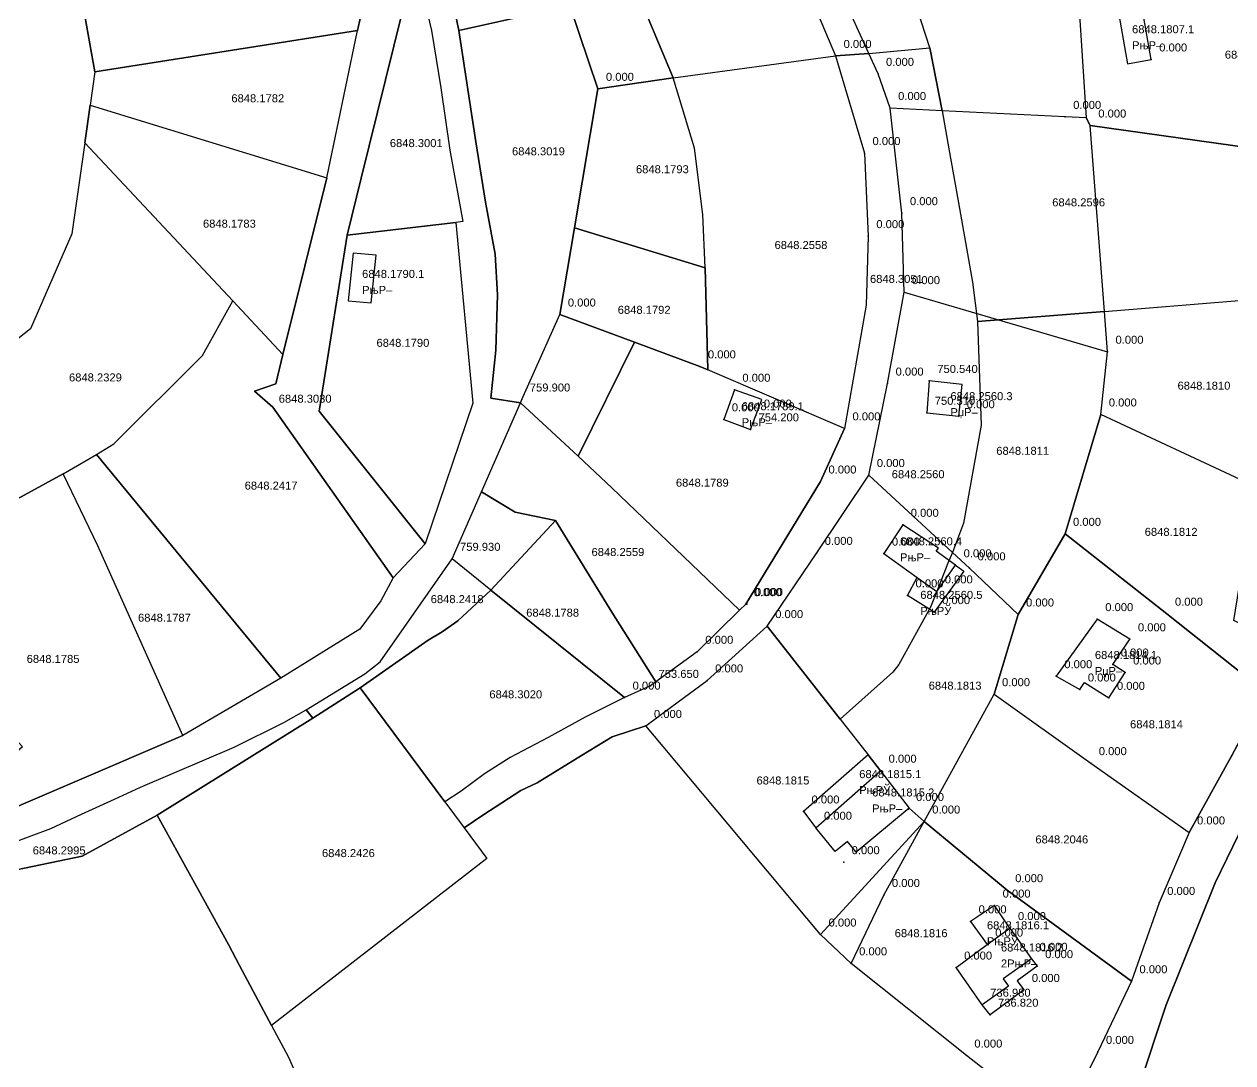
# Model space of a CAD drawing. Header units: metres. Extents: x 8504925 to 8509157, y 4588840 to 4591954.
# Drawn here: x 8505833.3 to 8505984.3, y 4590459.6 to 4590589.4 of the extents above; entities that cross this region are included whole.
import ezdxf

# ---------------------------------------------------------------- set-up
doc = ezdxf.new("R2010")
doc.units = ezdxf.units.M
for name, color, linetype in [('cad13', 30, 'Continuous'), ('cad140', 7, 'Continuous'), ('cad144', 7, 'Continuous'), ('cad146', 7, 'Continuous'), ('cad176', 7, 'Continuous'), ('cad22', 7, 'Continuous'), ('cad_cont_1', 30, 'Continuous'), ('cad_cont_2', 7, 'Continuous'), ('cad_cont_3', 7, 'Continuous'), ('points', 1, 'Continuous'), ('texts', 7, 'Continuous')]:
    doc.layers.add(name, color=color, linetype=linetype)
doc.styles.get("Standard").update_dxf_attribs({"font": 'arial.ttf'})

msp = doc.modelspace()

# ---------------------------------------------------------------- linework, layer by layer
at = {"layer": 'cad13'}
for points in [[(8505971.16, 4590584.46), (8505974.11, 4590584.99), (8505973.07, 4590590.89), (8505970.12, 4590590.36), (8505971.16, 4590584.46)], [(8505876.65, 4590554.58), (8505877.25, 4590560.55), (8505874.38, 4590560.8), (8505873.76, 4590554.81), (8505876.65, 4590554.58)], [(8505950.06, 4590540.4), (8505950.49, 4590544.35), (8505946.38, 4590544.81), (8505946.06, 4590540.83), (8505950.06, 4590540.4)], [(8505924.04, 4590538.76), (8505924.7, 4590540.48), (8505925.46, 4590542.48), (8505922.02, 4590543.71), (8505920.7, 4590540.01), (8505924.04, 4590538.76)], [(8505949.67, 4590521.77), (8505947.24, 4590523.52), (8505947.53, 4590523.93), (8505943.06, 4590526.83), (8505940.71, 4590523.23), (8505944.87, 4590520.25)], [(8505949.67, 4590521.77), (8505950.68, 4590521.03), (8505946.98, 4590515.92), (8505943.66, 4590518.01), (8505944.87, 4590520.25)], [(8505944.87, 4590520.25), (8505947.31, 4590518.51), (8505949.67, 4590521.77)], [(8505968.83, 4590505.2), (8505970.85, 4590508.37), (8505969.3, 4590509.37), (8505971.45, 4590512.52), (8505967.37, 4590515.04), (8505962.25, 4590507.91), (8505965.19, 4590506.25), (8505965.76, 4590507.14), (8505968.83, 4590505.2)], [(8505938.72, 4590498.1), (8505930.66, 4590491), (8505932.22, 4590488.97)], [(8505932.22, 4590488.97), (8505940.3, 4590496.1)], [(8505943.87, 4590491.43), (8505937.22, 4590485.93), (8505936.15, 4590487.26), (8505934.61, 4590485.98), (8505932.22, 4590488.97)], [(8505956.46, 4590476.43), (8505954.54, 4590479.24), (8505951.54, 4590477.27), (8505953.61, 4590474.36)], [(8505956.46, 4590476.43), (8505959.16, 4590472.59), (8505959.85, 4590471.67), (8505957.34, 4590469.83), (8505958.19, 4590468.69), (8505953.97, 4590465.6), (8505952.99, 4590466.85), (8505949.73, 4590471.49), (8505953.61, 4590474.36)], [(8505953.61, 4590474.36), (8505956.46, 4590476.43)]]:
    msp.add_lwpolyline(points, dxfattribs=at)
at = {"layer": 'cad140'}
msp.add_lwpolyline([(8505971.64, 4590469.78), (8505967.46, 4590460.95), (8505962.73, 4590451.47)], dxfattribs=at)
at = {"layer": 'cad144'}
for points in [[(8505925.27, 4590607.79), (8505928.96, 4590598.97), (8505934.67, 4590585.43)], [(8505887.6, 4590588.61), (8505884.73, 4590602.48)], [(8505938.816, 4590585.753), (8505931.83, 4590601.13)], [(8505904.97, 4590581.32), (8505901.44, 4590591.68), (8505887.6, 4590588.61)], [(8505965.08, 4590591.87), (8505965.97, 4590577.7)], [(8505939.97, 4590583.19), (8505938.816, 4590585.753)], [(8505914.39, 4590582.68), (8505934.67, 4590585.43)], [(8505934.67, 4590585.43), (8505938.28, 4590573.29), (8505938.76, 4590562.91), (8505938.48, 4590554.3), (8505935.78, 4590538.88)], [(8505904.97, 4590581.32), (8505914.39, 4590582.68)], [(8505941.48, 4590578.92), (8505939.97, 4590583.19)], [(8505904.97, 4590581.32), (8505902.037, 4590563.932)], [(8505947.988, 4590578.584), (8505941.48, 4590578.92)], [(8505943.22, 4590555.91), (8505942.96, 4590565.78), (8505941.48, 4590578.92)], [(8505965.97, 4590577.7), (8505963.36, 4590577.81), (8505947.988, 4590578.584)], [(8505965.97, 4590577.7), (8505966.5, 4590576.73)], [(8505968.259, 4590553.5), (8505966.5, 4590576.73)], [(8505986.68, 4590573.9), (8505966.5, 4590576.73)], [(8505902.037, 4590563.932), (8505900.21, 4590553.11)], [(8505938.82, 4590533.05), (8505941.17, 4590544.48), (8505943.22, 4590555.91)], [(8505943.22, 4590555.91), (8505968.65, 4590548.46)], [(8505895.29, 4590542.08), (8505895.46, 4590542.49), (8505900.21, 4590553.11)], [(8505909.549, 4590549.653), (8505900.21, 4590553.11)], [(8505968.65, 4590548.46), (8505968.259, 4590553.5)], [(8505918.709, 4590546.201), (8505917.71, 4590546.63), (8505909.549, 4590549.653)], [(8505967.81, 4590540.62), (8505968.65, 4590548.46)], [(8505935.78, 4590538.88), (8505918.709, 4590546.201)], [(8505890.405, 4590530.951), (8505895.29, 4590542.08)], [(8505967.81, 4590540.62), (8505963.34, 4590525.7)], [(8505935.78, 4590538.88), (8505932.78, 4590532.24), (8505923.44, 4590516.91)], [(8505926.12, 4590514.17), (8505932.31, 4590523.32), (8505938.82, 4590533.05)], [(8505938.82, 4590533.05), (8505949.26, 4590523.382)], [(8505886.74, 4590522.58), (8505890.405, 4590530.951)], [(8505957.47, 4590515.62), (8505963.34, 4590525.7)], [(8505963.34, 4590525.7), (8505976.08, 4590515.72), (8505988.4, 4590505.9)], [(8505891.6, 4590518.67), (8505886.74, 4590522.58)], [(8505949.26, 4590523.382), (8505951.42, 4590521.39)], [(8505957.47, 4590515.62), (8505951.42, 4590521.39)], [(8505908.3, 4590505.23), (8505891.6, 4590518.67)], [(8505922.661, 4590516.153), (8505917.39, 4590510.96), (8505912.197, 4590507.185)], [(8505923.44, 4590516.91), (8505922.661, 4590516.153)], [(8505954.47, 4590505.66), (8505957.47, 4590515.62)], [(8505918.62, 4590507.38), (8505926.12, 4590514.17)], [(8505926.12, 4590514.17), (8505935.241, 4590502.532)], [(8505910.97, 4590501.69), (8505914.217, 4590504.106), (8505918.62, 4590507.38)], [(8505912.197, 4590507.185), (8505911.54, 4590506.7)], [(8505911.54, 4590506.7), (8505908.3, 4590505.23)], [(8505945.75, 4590489.74), (8505954.47, 4590505.66)], [(8505954.47, 4590505.66), (8505966.56, 4590497.04), (8505978.84, 4590488.38)], [(8505988.4, 4590505.9), (8505984.18, 4590498.01), (8505978.84, 4590488.38)], [(8505935.241, 4590502.532), (8505938.72, 4590498.1)], [(8505932.79, 4590475.62), (8505913.113, 4590499.13), (8505910.97, 4590501.69)], [(8505945.75, 4590489.74), (8505943.87, 4590491.43)], [(8505936.61, 4590472.02), (8505940.71, 4590480.56), (8505945.75, 4590489.74)], [(8505945.75, 4590489.74), (8505956.11, 4590481.16), (8505971.64, 4590469.78)], [(8505978.84, 4590488.38), (8505975.11, 4590479.57), (8505971.64, 4590469.78)], [(8505936.61, 4590472.02), (8505932.79, 4590475.62)], [(8505953.341, 4590458.681), (8505951.01, 4590460.49), (8505936.61, 4590472.02)]]:
    msp.add_lwpolyline(points, dxfattribs=at)
at = {"layer": 'cad146'}
for points in [[(8505914.39, 4590582.68), (8505909.41, 4590594.55), (8505905.189, 4590605.285)], [(8505873.63, 4590563.05), (8505875.37, 4590570.16), (8505880.46, 4590590.71), (8505882.3, 4590596.44)], [(8505882.3, 4590596.44), (8505884.15, 4590588.61), (8505885.34, 4590581.43), (8505886.46, 4590573.67), (8505888.08, 4590564.73), (8505887.2, 4590564.63)], [(8505874.91, 4590588.63), (8505876.06, 4590593.66)], [(8505946.43, 4590586.46), (8505944.87, 4590591.3)], [(8505842.104, 4590583.432), (8505874.91, 4590588.63)], [(8505871.1, 4590570.2), (8505874.91, 4590588.63)], [(8505895.29, 4590542.08), (8505891.6, 4590542.65), (8505892.19, 4590548.66), (8505892.4, 4590555.56), (8505892.11, 4590560.66), (8505890.92, 4590567.16), (8505889.72, 4590574.69), (8505887.6, 4590588.61)], [(8505938.816, 4590585.753), (8505934.67, 4590585.43)], [(8505938.816, 4590585.753), (8505946.43, 4590586.46)], [(8505946.43, 4590586.46), (8505947.988, 4590578.584)], [(8505918.37, 4590558.96), (8505918.08, 4590565.63), (8505917.05, 4590573.91), (8505914.39, 4590582.68)], [(8505841.519, 4590579.291), (8505871.1, 4590570.2)], [(8505947.988, 4590578.584), (8505948.84, 4590573.81), (8505949.9, 4590567.79), (8505951.78, 4590557.14), (8505952.41, 4590552.26)], [(8505859.35, 4590554.81), (8505840.851, 4590574.569)], [(8505871.1, 4590570.2), (8505865.61, 4590548.12)], [(8505887.2, 4590564.63), (8505873.63, 4590563.05)], [(8505887.2, 4590564.63), (8505889.35, 4590542.04), (8505883.36, 4590524.47)], [(8505883.36, 4590524.47), (8505870.14, 4590541.03), (8505873.63, 4590563.05)], [(8505902.037, 4590563.932), (8505918.37, 4590558.96)], [(8505918.37, 4590558.96), (8505918.709, 4590546.201)], [(8505842.29, 4590535.63), (8505844.48, 4590536.97), (8505855.57, 4590548.01), (8505859.35, 4590554.81)], [(8505865.61, 4590548.12), (8505859.35, 4590554.81)], [(8505968.259, 4590553.5), (8505987.661, 4590555.054)], [(8505952.41, 4590552.26), (8505952.86, 4590539.3), (8505950.65, 4590527.03), (8505949.26, 4590523.382)], [(8505952.41, 4590552.26), (8505968.259, 4590553.5)], [(8505902.49, 4590535.39), (8505909.549, 4590549.653)], [(8505879.39, 4590520.22), (8505864.33, 4590541.54), (8505862.03, 4590543.54), (8505864.7, 4590544.45), (8505865.61, 4590548.12)], [(8505895.29, 4590542.08), (8505902.49, 4590535.39)], [(8505985.85, 4590532.21), (8505967.81, 4590540.62)], [(8505838.14, 4590533.21), (8505842.29, 4590535.63)], [(8505865.34, 4590507.67), (8505842.29, 4590535.63)], [(8505902.49, 4590535.39), (8505906.71, 4590531.46), (8505922.661, 4590516.153)], [(8505814.04, 4590521.72), (8505817.4, 4590522.76), (8505828.37, 4590527.88), (8505838.14, 4590533.21)], [(8505853.1, 4590500.48), (8505842.46, 4590524.22), (8505838.14, 4590533.21)], [(8505899.65, 4590527.36), (8505894.61, 4590528.39), (8505890.405, 4590530.951)], [(8505891.6, 4590518.67), (8505899.65, 4590527.36)], [(8505912.197, 4590507.185), (8505906.71, 4590515.9), (8505899.65, 4590527.36)], [(8505883.36, 4590524.47), (8505879.39, 4590520.22)], [(8505868.5, 4590503.7), (8505875.85, 4590508.21), (8505877.77, 4590509.69), (8505886.74, 4590522.58)], [(8505949.26, 4590523.382), (8505948.69, 4590522.02), (8505947.31, 4590518.51), (8505946.76, 4590517.17), (8505946.52, 4590516.55), (8505942.58, 4590509.38), (8505941.82, 4590508.4), (8505935.241, 4590502.532)], [(8505879.39, 4590520.22), (8505877.82, 4590517.31), (8505875.21, 4590513.8), (8505865.34, 4590507.67)], [(8505875.25, 4590506.44), (8505883.77, 4590512.43), (8505885.52, 4590513.46), (8505887.48, 4590514.84), (8505891.6, 4590518.67)], [(8505865.34, 4590507.67), (8505853.1, 4590500.48)], [(8505869.34, 4590502.67), (8505875.25, 4590506.44)], [(8505875.25, 4590506.44), (8505885.84, 4590492.19)], [(8505908.3, 4590505.23), (8505906.36, 4590504.29), (8505903.37, 4590502.8), (8505898.75, 4590500.24), (8505894, 4590497.74), (8505890.78, 4590495.72), (8505887.88, 4590493.54), (8505885.84, 4590492.19)], [(8505964.288, 4590449.549), (8505972.52, 4590456.43), (8505975.96, 4590466.84), (8505982.12, 4590482.09), (8505987.95, 4590494.06), (8505991.63, 4590499.88), (8505993.63, 4590504.43)], [(8505799.82, 4590478.77), (8505801.84, 4590479.19), (8505806.88, 4590480.22), (8505813.22, 4590481.68), (8505818.42, 4590482.96), (8505823.56, 4590484.43), (8505826.72, 4590485.41), (8505831.67, 4590487.02), (8505836.59, 4590488.87), (8505840.42, 4590490.67), (8505844.57, 4590492.53), (8505847.81, 4590494.02), (8505859.51, 4590499.02), (8505865.7, 4590502.14), (8505868.5, 4590503.7)], [(8505849.885, 4590490.541), (8505869.34, 4590502.67)], [(8505869.34, 4590502.67), (8505868.5, 4590503.7)], [(8505888.26, 4590488.94), (8505890.58, 4590490.55), (8505895.32, 4590493.64), (8505897.37, 4590494.59), (8505902.93, 4590497.98), (8505906.74, 4590500.35), (8505910.97, 4590501.69)], [(8505853.1, 4590500.48), (8505826.08, 4590488.93), (8505815.72, 4590485.84)], [(8505938.72, 4590498.1), (8505940.3, 4590496.1)], [(8505940.3, 4590496.1), (8505943.87, 4590491.43)], [(8505885.84, 4590492.19), (8505888.26, 4590488.94)], [(8505888.26, 4590488.94), (8505891.09, 4590485.13), (8505864.194, 4590464.244)], [(8505945.75, 4590489.74), (8505932.79, 4590475.62)]]:
    msp.add_lwpolyline(points, dxfattribs=at)
at = {"layer": 'cad176'}
for points in [[(8505840.025, 4590595.135), (8505842.104, 4590583.432)], [(8505842.104, 4590583.432), (8505841.519, 4590579.291)], [(8505841.519, 4590579.291), (8505840.851, 4590574.569)], [(8505840.851, 4590574.569), (8505839.244, 4590563.197), (8505834.064, 4590551.338), (8505819.572, 4590539.9), (8505801.252, 4590532.354), (8505797.502, 4590531.736), (8505764.119, 4590524.604)], [(8505800.135, 4590477.025), (8505803.65, 4590477.736), (8505840.502, 4590485.4), (8505849.885, 4590490.541)], [(8505849.885, 4590490.541), (8505858.799, 4590474.377), (8505860.194, 4590471.756), (8505864.194, 4590464.244)], [(8505864.194, 4590464.244), (8505866.291, 4590460.307), (8505867.205, 4590458.197), (8505873.361, 4590441.666), (8505874.33, 4590438.838), (8505879.479, 4590426.377), (8505880.143, 4590424.307), (8505880.682, 4590422.502), (8505882.982, 4590417.074)]]:
    msp.add_lwpolyline(points, dxfattribs=at)
at = {"layer": 'cad22'}
msp.add_lwpolyline([(8505959.16, 4590472.59), (8505955.6, 4590470.08), (8505956.26, 4590469.15), (8505952.99, 4590466.85)], dxfattribs=at)
at = {"layer": 'cad_cont_1'}
for points in [[(8505971.16, 4590584.46), (8505974.11, 4590584.99), (8505973.07, 4590590.89), (8505970.12, 4590590.36), (8505971.16, 4590584.46)], [(8505876.65, 4590554.58), (8505877.25, 4590560.55), (8505874.38, 4590560.8), (8505873.76, 4590554.81), (8505876.65, 4590554.58)], [(8505950.06, 4590540.4), (8505950.49, 4590544.35), (8505946.38, 4590544.81), (8505946.06, 4590540.83), (8505950.06, 4590540.4)], [(8505924.04, 4590538.76), (8505924.7, 4590540.48), (8505925.46, 4590542.48), (8505922.02, 4590543.71), (8505920.7, 4590540.01), (8505924.04, 4590538.76)], [(8505944.87, 4590520.25), (8505947.31, 4590518.51), (8505949.67, 4590521.77), (8505949.67, 4590521.77), (8505947.24, 4590523.52), (8505947.53, 4590523.93), (8505943.06, 4590526.83), (8505940.71, 4590523.23), (8505944.87, 4590520.25)], [(8505944.87, 4590520.25), (8505947.31, 4590518.51), (8505949.67, 4590521.77), (8505949.67, 4590521.77), (8505950.68, 4590521.03), (8505946.98, 4590515.92), (8505943.66, 4590518.01), (8505944.87, 4590520.25)], [(8505968.83, 4590505.2), (8505970.85, 4590508.37), (8505969.3, 4590509.37), (8505971.45, 4590512.52), (8505967.37, 4590515.04), (8505962.25, 4590507.91), (8505965.19, 4590506.25), (8505965.76, 4590507.14), (8505968.83, 4590505.2)], [(8505932.22, 4590488.97), (8505940.3, 4590496.1), (8505940.3, 4590496.1), (8505938.72, 4590498.1), (8505938.72, 4590498.1), (8505930.66, 4590491), (8505932.22, 4590488.97)], [(8505932.22, 4590488.97), (8505940.3, 4590496.1), (8505940.3, 4590496.1), (8505943.87, 4590491.43), (8505943.87, 4590491.43), (8505937.22, 4590485.93), (8505936.15, 4590487.26), (8505934.61, 4590485.98), (8505932.22, 4590488.97)], [(8505953.61, 4590474.36), (8505956.46, 4590476.43), (8505956.46, 4590476.43), (8505954.54, 4590479.24), (8505951.54, 4590477.27), (8505953.61, 4590474.36)], [(8505953.61, 4590474.36), (8505956.46, 4590476.43), (8505956.46, 4590476.43), (8505959.16, 4590472.59), (8505959.85, 4590471.67), (8505957.34, 4590469.83), (8505958.19, 4590468.69), (8505953.97, 4590465.6), (8505952.99, 4590466.85), (8505949.73, 4590471.49), (8505953.61, 4590474.36)]]:
    msp.add_lwpolyline(points, dxfattribs=at)
at = {"layer": 'cad_cont_2'}
for points in [[(8505840.025, 4590595.135), (8505846.97, 4590595.26), (8505846.54, 4590597.48), (8505846.54, 4590597.48), (8505844.54, 4590612.38), (8505856.22, 4590614.61), (8505856.22, 4590614.61), (8505877.28, 4590615.8), (8505877.28, 4590615.8), (8505877.91, 4590603.5), (8505876.83, 4590597.74), (8505876.83, 4590597.74), (8505876.06, 4590593.66), (8505876.06, 4590593.66), (8505874.91, 4590588.63), (8505874.91, 4590588.63), (8505842.104, 4590583.432), (8505842.104, 4590583.432), (8505840.025, 4590595.135)], [(8505942.19, 4590600.28), (8505941.217, 4590603.175), (8505941.217, 4590603.175), (8505957.22, 4590606.66), (8505957.22, 4590606.66), (8505958.31, 4590604.7), (8505958.31, 4590604.7), (8505965.08, 4590591.87), (8505965.08, 4590591.87), (8505965.97, 4590577.7), (8505965.97, 4590577.7), (8505963.36, 4590577.81), (8505947.988, 4590578.584), (8505947.988, 4590578.584), (8505946.43, 4590586.46), (8505946.43, 4590586.46), (8505944.87, 4590591.3), (8505944.87, 4590591.3), (8505942.93, 4590597.84), (8505942.19, 4590600.28)], [(8505905.189, 4590605.285), (8505901.62, 4590604.84), (8505884.73, 4590602.48), (8505884.73, 4590602.48), (8505887.6, 4590588.61), (8505887.6, 4590588.61), (8505901.44, 4590591.68), (8505904.97, 4590581.32), (8505904.97, 4590581.32), (8505914.39, 4590582.68), (8505914.39, 4590582.68), (8505909.41, 4590594.55), (8505905.189, 4590605.285)], [(8505831.67, 4590487.02), (8505836.59, 4590488.87), (8505840.42, 4590490.67), (8505844.57, 4590492.53), (8505847.81, 4590494.02), (8505859.51, 4590499.02), (8505865.7, 4590502.14), (8505868.5, 4590503.7), (8505868.5, 4590503.7), (8505875.85, 4590508.21), (8505877.77, 4590509.69), (8505886.74, 4590522.58), (8505886.74, 4590522.58), (8505890.405, 4590530.951), (8505890.405, 4590530.951), (8505895.29, 4590542.08), (8505895.29, 4590542.08), (8505891.6, 4590542.65), (8505892.19, 4590548.66), (8505892.4, 4590555.56), (8505892.11, 4590560.66), (8505890.92, 4590567.16), (8505889.72, 4590574.69), (8505887.6, 4590588.61), (8505887.6, 4590588.61), (8505884.73, 4590602.48)], [(8505879.39, 4590520.22), (8505864.33, 4590541.54), (8505862.03, 4590543.54), (8505864.7, 4590544.45), (8505865.61, 4590548.12), (8505865.61, 4590548.12), (8505871.1, 4590570.2), (8505871.1, 4590570.2), (8505874.91, 4590588.63), (8505874.91, 4590588.63), (8505876.06, 4590593.66), (8505876.06, 4590593.66), (8505876.83, 4590597.74), (8505876.83, 4590597.74), (8505882.3, 4590596.44), (8505882.3, 4590596.44), (8505880.46, 4590590.71), (8505875.37, 4590570.16), (8505873.63, 4590563.05), (8505873.63, 4590563.05), (8505870.14, 4590541.03), (8505883.36, 4590524.47), (8505883.36, 4590524.47), (8505879.39, 4590520.22)], [(8505882.3, 4590596.44), (8505884.15, 4590588.61), (8505885.34, 4590581.43), (8505886.46, 4590573.67), (8505888.08, 4590564.73), (8505887.2, 4590564.63), (8505887.2, 4590564.63), (8505889.35, 4590542.04), (8505883.36, 4590524.47), (8505883.36, 4590524.47), (8505879.39, 4590520.22), (8505879.39, 4590520.22), (8505877.82, 4590517.31), (8505875.21, 4590513.8), (8505865.34, 4590507.67), (8505865.34, 4590507.67), (8505853.1, 4590500.48), (8505853.1, 4590500.48), (8505826.08, 4590488.93)], [(8505887.2, 4590564.63), (8505873.63, 4590563.05), (8505873.63, 4590563.05), (8505875.37, 4590570.16), (8505880.46, 4590590.71), (8505882.3, 4590596.44), (8505882.3, 4590596.44), (8505884.15, 4590588.61), (8505885.34, 4590581.43), (8505886.46, 4590573.67), (8505888.08, 4590564.73), (8505887.2, 4590564.63)], [(8505996.62, 4590597.17), (8505981.53, 4590595.1), (8505965.08, 4590591.87), (8505965.08, 4590591.87), (8505965.97, 4590577.7), (8505965.97, 4590577.7), (8505966.5, 4590576.73), (8505966.5, 4590576.73), (8505986.68, 4590573.9), (8505986.68, 4590573.9), (8506001.29, 4590575.09), (8506001.29, 4590575.09), (8506000.1, 4590584.46), (8505996.62, 4590597.17)], [(8505909.41, 4590594.55), (8505914.39, 4590582.68), (8505914.39, 4590582.68), (8505934.67, 4590585.43), (8505934.67, 4590585.43), (8505938.816, 4590585.753), (8505938.816, 4590585.753), (8505946.43, 4590586.46), (8505946.43, 4590586.46), (8505944.87, 4590591.3)], [(8505904.97, 4590581.32), (8505901.44, 4590591.68), (8505887.6, 4590588.61), (8505887.6, 4590588.61), (8505889.72, 4590574.69), (8505890.92, 4590567.16), (8505892.11, 4590560.66), (8505892.4, 4590555.56), (8505892.19, 4590548.66), (8505891.6, 4590542.65), (8505895.29, 4590542.08), (8505895.29, 4590542.08), (8505902.49, 4590535.39), (8505902.49, 4590535.39), (8505909.549, 4590549.653), (8505909.549, 4590549.653), (8505900.21, 4590553.11), (8505900.21, 4590553.11), (8505902.037, 4590563.932), (8505902.037, 4590563.932), (8505904.97, 4590581.32)], [(8505841.519, 4590579.291), (8505871.1, 4590570.2), (8505871.1, 4590570.2), (8505874.91, 4590588.63), (8505874.91, 4590588.63), (8505842.104, 4590583.432), (8505842.104, 4590583.432), (8505841.519, 4590579.291)], [(8505908.3, 4590505.23), (8505906.36, 4590504.29), (8505903.37, 4590502.8), (8505898.75, 4590500.24), (8505894, 4590497.74), (8505890.78, 4590495.72), (8505887.88, 4590493.54), (8505885.84, 4590492.19), (8505885.84, 4590492.19), (8505888.26, 4590488.94), (8505888.26, 4590488.94), (8505890.58, 4590490.55), (8505895.32, 4590493.64), (8505897.37, 4590494.59), (8505902.93, 4590497.98), (8505906.74, 4590500.35), (8505910.97, 4590501.69), (8505910.97, 4590501.69), (8505914.217, 4590504.106), (8505918.62, 4590507.38), (8505918.62, 4590507.38), (8505926.12, 4590514.17), (8505926.12, 4590514.17), (8505932.31, 4590523.32), (8505938.82, 4590533.05), (8505938.82, 4590533.05), (8505941.17, 4590544.48), (8505943.22, 4590555.91), (8505943.22, 4590555.91), (8505942.96, 4590565.78), (8505941.48, 4590578.92), (8505941.48, 4590578.92), (8505939.97, 4590583.19), (8505939.97, 4590583.19), (8505938.816, 4590585.753), (8505938.816, 4590585.753), (8505934.67, 4590585.43), (8505934.67, 4590585.43), (8505938.28, 4590573.29), (8505938.76, 4590562.91), (8505938.48, 4590554.3), (8505935.78, 4590538.88), (8505935.78, 4590538.88), (8505932.78, 4590532.24), (8505923.44, 4590516.91), (8505923.44, 4590516.91), (8505922.661, 4590516.153), (8505922.661, 4590516.153), (8505917.39, 4590510.96), (8505912.197, 4590507.185), (8505912.197, 4590507.185), (8505911.54, 4590506.7), (8505911.54, 4590506.7), (8505908.3, 4590505.23)], [(8505926.12, 4590514.17), (8505932.31, 4590523.32), (8505938.82, 4590533.05), (8505938.82, 4590533.05), (8505941.17, 4590544.48), (8505943.22, 4590555.91), (8505943.22, 4590555.91), (8505942.96, 4590565.78), (8505941.48, 4590578.92), (8505941.48, 4590578.92), (8505939.97, 4590583.19), (8505939.97, 4590583.19), (8505938.816, 4590585.753), (8505938.816, 4590585.753), (8505946.43, 4590586.46), (8505946.43, 4590586.46), (8505947.988, 4590578.584), (8505947.988, 4590578.584), (8505948.84, 4590573.81), (8505949.9, 4590567.79), (8505951.78, 4590557.14), (8505952.41, 4590552.26), (8505952.41, 4590552.26), (8505952.86, 4590539.3), (8505950.65, 4590527.03), (8505949.26, 4590523.382), (8505949.26, 4590523.382), (8505948.69, 4590522.02), (8505947.31, 4590518.51), (8505946.76, 4590517.17), (8505946.52, 4590516.55), (8505942.58, 4590509.38), (8505941.82, 4590508.4), (8505935.241, 4590502.532), (8505935.241, 4590502.532), (8505926.12, 4590514.17)], [(8505918.37, 4590558.96), (8505918.08, 4590565.63), (8505917.05, 4590573.91), (8505914.39, 4590582.68), (8505914.39, 4590582.68), (8505934.67, 4590585.43), (8505934.67, 4590585.43), (8505938.28, 4590573.29), (8505938.76, 4590562.91), (8505938.48, 4590554.3), (8505935.78, 4590538.88), (8505935.78, 4590538.88), (8505918.709, 4590546.201), (8505918.709, 4590546.201), (8505918.37, 4590558.96)], [(8505902.037, 4590563.932), (8505918.37, 4590558.96), (8505918.37, 4590558.96), (8505918.08, 4590565.63), (8505917.05, 4590573.91), (8505914.39, 4590582.68), (8505914.39, 4590582.68), (8505904.97, 4590581.32), (8505904.97, 4590581.32), (8505902.037, 4590563.932)], [(8505859.35, 4590554.81), (8505840.851, 4590574.569), (8505840.851, 4590574.569), (8505841.519, 4590579.291), (8505841.519, 4590579.291), (8505871.1, 4590570.2), (8505871.1, 4590570.2), (8505865.61, 4590548.12), (8505865.61, 4590548.12), (8505859.35, 4590554.81)], [(8505965.97, 4590577.7), (8505963.36, 4590577.81), (8505947.988, 4590578.584), (8505947.988, 4590578.584), (8505948.84, 4590573.81), (8505949.9, 4590567.79), (8505951.78, 4590557.14), (8505952.41, 4590552.26), (8505952.41, 4590552.26), (8505968.259, 4590553.5), (8505968.259, 4590553.5), (8505987.661, 4590555.054), (8505987.661, 4590555.054), (8505987.4, 4590565.87), (8505987.4, 4590565.87), (8505986.68, 4590573.9), (8505986.68, 4590573.9), (8505966.5, 4590576.73), (8505966.5, 4590576.73), (8505965.97, 4590577.7)], [(8505840.851, 4590574.569), (8505839.244, 4590563.197), (8505834.064, 4590551.338), (8505819.572, 4590539.9)], [(8505828.37, 4590527.88), (8505838.14, 4590533.21), (8505838.14, 4590533.21), (8505842.29, 4590535.63), (8505842.29, 4590535.63), (8505844.48, 4590536.97), (8505855.57, 4590548.01), (8505859.35, 4590554.81), (8505859.35, 4590554.81), (8505840.851, 4590574.569)], [(8505883.36, 4590524.47), (8505870.14, 4590541.03), (8505873.63, 4590563.05), (8505873.63, 4590563.05), (8505887.2, 4590564.63), (8505887.2, 4590564.63), (8505889.35, 4590542.04), (8505883.36, 4590524.47)], [(8505902.037, 4590563.932), (8505900.21, 4590553.11), (8505900.21, 4590553.11), (8505909.549, 4590549.653), (8505909.549, 4590549.653), (8505917.71, 4590546.63), (8505918.709, 4590546.201), (8505918.709, 4590546.201), (8505918.37, 4590558.96), (8505918.37, 4590558.96), (8505902.037, 4590563.932)], [(8505865.34, 4590507.67), (8505842.29, 4590535.63), (8505842.29, 4590535.63), (8505844.48, 4590536.97), (8505855.57, 4590548.01), (8505859.35, 4590554.81), (8505859.35, 4590554.81), (8505865.61, 4590548.12), (8505865.61, 4590548.12), (8505864.7, 4590544.45), (8505862.03, 4590543.54), (8505864.33, 4590541.54), (8505879.39, 4590520.22), (8505879.39, 4590520.22), (8505877.82, 4590517.31), (8505875.21, 4590513.8), (8505865.34, 4590507.67)], [(8505967.81, 4590540.62), (8505968.65, 4590548.46), (8505968.65, 4590548.46), (8505968.259, 4590553.5), (8505968.259, 4590553.5), (8505987.661, 4590555.054), (8505987.661, 4590555.054), (8505988.04, 4590539.37), (8505988.04, 4590539.37), (8505985.85, 4590532.21), (8505985.85, 4590532.21), (8505967.81, 4590540.62)], [(8505949.26, 4590523.382), (8505951.42, 4590521.39), (8505951.42, 4590521.39), (8505957.47, 4590515.62), (8505957.47, 4590515.62), (8505963.34, 4590525.7), (8505963.34, 4590525.7), (8505967.81, 4590540.62), (8505967.81, 4590540.62), (8505968.65, 4590548.46), (8505968.65, 4590548.46), (8505968.259, 4590553.5), (8505968.259, 4590553.5), (8505952.41, 4590552.26), (8505952.41, 4590552.26), (8505952.86, 4590539.3), (8505950.65, 4590527.03), (8505949.26, 4590523.382)], [(8505902.49, 4590535.39), (8505906.71, 4590531.46), (8505922.661, 4590516.153), (8505922.661, 4590516.153), (8505923.44, 4590516.91), (8505923.44, 4590516.91), (8505932.78, 4590532.24), (8505935.78, 4590538.88), (8505935.78, 4590538.88), (8505918.709, 4590546.201), (8505918.709, 4590546.201), (8505917.71, 4590546.63), (8505909.549, 4590549.653), (8505909.549, 4590549.653), (8505902.49, 4590535.39)], [(8505899.65, 4590527.36), (8505894.61, 4590528.39), (8505890.405, 4590530.951), (8505890.405, 4590530.951), (8505895.29, 4590542.08), (8505895.29, 4590542.08), (8505902.49, 4590535.39), (8505902.49, 4590535.39), (8505906.71, 4590531.46), (8505922.661, 4590516.153), (8505922.661, 4590516.153), (8505917.39, 4590510.96), (8505912.197, 4590507.185), (8505912.197, 4590507.185), (8505906.71, 4590515.9), (8505899.65, 4590527.36)], [(8505963.34, 4590525.7), (8505976.08, 4590515.72), (8505988.4, 4590505.9), (8505988.4, 4590505.9), (8505990.18, 4590511.9), (8505990.18, 4590511.9), (8505984.44, 4590514.89), (8505987.15, 4590531.63), (8505985.85, 4590532.21), (8505985.85, 4590532.21), (8505967.81, 4590540.62), (8505967.81, 4590540.62), (8505963.34, 4590525.7)], [(8505853.1, 4590500.48), (8505842.46, 4590524.22), (8505838.14, 4590533.21), (8505838.14, 4590533.21), (8505842.29, 4590535.63), (8505842.29, 4590535.63), (8505865.34, 4590507.67), (8505865.34, 4590507.67), (8505853.1, 4590500.48)], [(8505814.04, 4590521.72), (8505828.57, 4590503.95), (8505833.04, 4590499.06), (8505824.77, 4590491.83), (8505815.72, 4590485.84), (8505815.72, 4590485.84), (8505826.08, 4590488.93), (8505853.1, 4590500.48), (8505853.1, 4590500.48), (8505842.46, 4590524.22), (8505838.14, 4590533.21), (8505838.14, 4590533.21), (8505828.37, 4590527.88), (8505817.4, 4590522.76), (8505814.04, 4590521.72)], [(8505868.5, 4590503.7), (8505875.85, 4590508.21), (8505877.77, 4590509.69), (8505886.74, 4590522.58), (8505886.74, 4590522.58), (8505890.405, 4590530.951), (8505890.405, 4590530.951), (8505894.61, 4590528.39), (8505899.65, 4590527.36), (8505899.65, 4590527.36), (8505891.6, 4590518.67), (8505891.6, 4590518.67), (8505887.48, 4590514.84), (8505885.52, 4590513.46), (8505883.77, 4590512.43), (8505875.25, 4590506.44), (8505875.25, 4590506.44), (8505869.34, 4590502.67), (8505869.34, 4590502.67), (8505868.5, 4590503.7)], [(8505908.3, 4590505.23), (8505891.6, 4590518.67), (8505891.6, 4590518.67), (8505899.65, 4590527.36), (8505899.65, 4590527.36), (8505906.71, 4590515.9), (8505912.197, 4590507.185), (8505912.197, 4590507.185), (8505911.54, 4590506.7), (8505911.54, 4590506.7), (8505908.3, 4590505.23)], [(8505954.47, 4590505.66), (8505966.56, 4590497.04), (8505978.84, 4590488.38), (8505978.84, 4590488.38), (8505984.18, 4590498.01), (8505988.4, 4590505.9), (8505988.4, 4590505.9), (8505976.08, 4590515.72), (8505963.34, 4590525.7), (8505963.34, 4590525.7), (8505957.47, 4590515.62), (8505957.47, 4590515.62), (8505954.47, 4590505.66)], [(8505935.241, 4590502.532), (8505938.72, 4590498.1), (8505938.72, 4590498.1), (8505940.3, 4590496.1), (8505940.3, 4590496.1), (8505943.87, 4590491.43), (8505943.87, 4590491.43), (8505945.75, 4590489.74), (8505945.75, 4590489.74), (8505954.47, 4590505.66), (8505954.47, 4590505.66), (8505957.47, 4590515.62), (8505957.47, 4590515.62), (8505951.42, 4590521.39), (8505951.42, 4590521.39), (8505949.26, 4590523.382), (8505949.26, 4590523.382), (8505948.69, 4590522.02), (8505947.31, 4590518.51), (8505946.76, 4590517.17), (8505946.52, 4590516.55), (8505942.58, 4590509.38), (8505941.82, 4590508.4), (8505935.241, 4590502.532)], [(8505875.25, 4590506.44), (8505883.77, 4590512.43), (8505885.52, 4590513.46), (8505887.48, 4590514.84), (8505891.6, 4590518.67), (8505891.6, 4590518.67), (8505908.3, 4590505.23), (8505908.3, 4590505.23), (8505906.36, 4590504.29), (8505903.37, 4590502.8), (8505898.75, 4590500.24), (8505894, 4590497.74), (8505890.78, 4590495.72), (8505887.88, 4590493.54), (8505885.84, 4590492.19), (8505885.84, 4590492.19), (8505875.25, 4590506.44)], [(8505910.97, 4590501.69), (8505914.217, 4590504.106), (8505918.62, 4590507.38), (8505918.62, 4590507.38), (8505926.12, 4590514.17), (8505926.12, 4590514.17), (8505935.241, 4590502.532), (8505935.241, 4590502.532), (8505938.72, 4590498.1), (8505938.72, 4590498.1), (8505940.3, 4590496.1), (8505940.3, 4590496.1), (8505943.87, 4590491.43), (8505943.87, 4590491.43), (8505945.75, 4590489.74), (8505945.75, 4590489.74), (8505932.79, 4590475.62), (8505932.79, 4590475.62), (8505913.113, 4590499.13), (8505910.97, 4590501.69)], [(8505849.885, 4590490.541), (8505869.34, 4590502.67), (8505869.34, 4590502.67), (8505875.25, 4590506.44), (8505875.25, 4590506.44), (8505885.84, 4590492.19), (8505885.84, 4590492.19), (8505888.26, 4590488.94), (8505888.26, 4590488.94), (8505891.09, 4590485.13), (8505864.194, 4590464.244), (8505864.194, 4590464.244), (8505860.194, 4590471.756), (8505858.799, 4590474.377), (8505849.885, 4590490.541)], [(8505945.75, 4590489.74), (8505954.47, 4590505.66), (8505954.47, 4590505.66), (8505966.56, 4590497.04), (8505978.84, 4590488.38), (8505978.84, 4590488.38), (8505975.11, 4590479.57), (8505971.64, 4590469.78), (8505971.64, 4590469.78), (8505956.11, 4590481.16), (8505945.75, 4590489.74)], [(8505988.4, 4590505.9), (8505984.18, 4590498.01), (8505978.84, 4590488.38), (8505978.84, 4590488.38), (8505975.11, 4590479.57), (8505971.64, 4590469.78), (8505971.64, 4590469.78), (8505967.46, 4590460.95), (8505962.73, 4590451.47), (8505962.73, 4590451.47), (8505964.288, 4590449.549), (8505964.288, 4590449.549), (8505972.52, 4590456.43), (8505975.96, 4590466.84), (8505982.12, 4590482.09), (8505987.95, 4590494.06)], [(8505831.67, 4590487.02), (8505836.59, 4590488.87), (8505840.42, 4590490.67), (8505844.57, 4590492.53), (8505847.81, 4590494.02), (8505859.51, 4590499.02), (8505865.7, 4590502.14), (8505868.5, 4590503.7), (8505868.5, 4590503.7), (8505869.34, 4590502.67), (8505869.34, 4590502.67), (8505849.885, 4590490.541), (8505849.885, 4590490.541), (8505840.502, 4590485.4), (8505803.65, 4590477.736)], [(8505953.341, 4590458.681), (8505951.01, 4590460.49), (8505936.61, 4590472.02), (8505936.61, 4590472.02), (8505932.79, 4590475.62), (8505932.79, 4590475.62), (8505913.113, 4590499.13), (8505910.97, 4590501.69), (8505910.97, 4590501.69), (8505906.74, 4590500.35), (8505902.93, 4590497.98), (8505897.37, 4590494.59), (8505895.32, 4590493.64), (8505890.58, 4590490.55), (8505888.26, 4590488.94)], [(8505987.95, 4590494.06), (8505982.12, 4590482.09), (8505975.96, 4590466.84), (8505972.52, 4590456.43), (8505964.288, 4590449.549), (8505964.288, 4590449.549), (8505961.271, 4590443.206), (8505958.537, 4590437.539)], [(8505888.26, 4590488.94), (8505891.09, 4590485.13), (8505864.194, 4590464.244), (8505864.194, 4590464.244), (8505866.291, 4590460.307), (8505867.205, 4590458.197)], [(8505936.61, 4590472.02), (8505932.79, 4590475.62), (8505932.79, 4590475.62), (8505945.75, 4590489.74), (8505945.75, 4590489.74), (8505956.11, 4590481.16), (8505971.64, 4590469.78), (8505971.64, 4590469.78), (8505967.46, 4590460.95), (8505962.73, 4590451.47), (8505962.73, 4590451.47), (8505953.341, 4590458.681), (8505953.341, 4590458.681), (8505951.01, 4590460.49), (8505936.61, 4590472.02)]]:
    msp.add_lwpolyline(points, dxfattribs=at)
at = {"layer": 'cad_cont_3'}
for points in [[(8505840.025, 4590595.135), (8505842.104, 4590583.432), (8505842.104, 4590583.432), (8505841.519, 4590579.291), (8505841.519, 4590579.291), (8505840.851, 4590574.569), (8505840.851, 4590574.569), (8505839.244, 4590563.197), (8505834.064, 4590551.338), (8505819.572, 4590539.9)], [(8505803.65, 4590477.736), (8505840.502, 4590485.4), (8505849.885, 4590490.541), (8505849.885, 4590490.541), (8505858.799, 4590474.377), (8505860.194, 4590471.756), (8505864.194, 4590464.244), (8505864.194, 4590464.244), (8505866.291, 4590460.307), (8505867.205, 4590458.197)]]:
    msp.add_lwpolyline(points, dxfattribs=at)
at = {"layer": 'points'}
for p in [(8505887.6, 4590588.61), (8505934.67, 4590585.43), (8505974.11, 4590584.99), (8505939.97, 4590583.19), (8505904.97, 4590581.32), (8505941.48, 4590578.92), (8505963.36, 4590577.81), (8505966.5, 4590576.73), (8505938.28, 4590573.29), (8505942.96, 4590565.78), (8505938.76, 4590562.91), (8505943.22, 4590555.91), (8505900.21, 4590553.11), (8505968.65, 4590548.46), (8505917.71, 4590546.63), (8505946.38, 4590544.81), (8505922.02, 4590543.71), (8505941.17, 4590544.48), (8505895.46, 4590542.49), (8505924.7, 4590540.48), (8505946.06, 4590540.83), (8505950.06, 4590540.4), (8505967.81, 4590540.62), (8505920.7, 4590540.01), (8505924.04, 4590538.76), (8505935.78, 4590538.88), (8505938.82, 4590533.05), (8505932.78, 4590532.24), (8505943.06, 4590526.83), (8505963.34, 4590525.7), (8505886.74, 4590522.58), (8505932.31, 4590523.32), (8505940.71, 4590523.23), (8505949.67, 4590521.77), (8505951.42, 4590521.39), (8505943.66, 4590518.01), (8505947.31, 4590518.51), (8505923.44, 4590516.91), (8505923.59, 4590516.93), (8505946.98, 4590515.92), (8505957.47, 4590515.62), (8505967.37, 4590515.04), (8505976.08, 4590515.72), (8505926.12, 4590514.17), (8505971.45, 4590512.52), (8505917.39, 4590510.96), (8505969.3, 4590509.37), (8505918.62, 4590507.38), (8505962.25, 4590507.91), (8505970.85, 4590508.37), (8505911.54, 4590506.7), (8505954.47, 4590505.66), (8505965.19, 4590506.25), (8505908.3, 4590505.23), (8505968.83, 4590505.2), (8505910.97, 4590501.69), (8505984.18, 4590498.01), (8505966.56, 4590497.04), (8505940.3, 4590496.1), (8505930.66, 4590491), (8505943.72, 4590491.31), (8505932.22, 4590488.97), (8505945.75, 4590489.74), (8505978.84, 4590488.38), (8505935.68, 4590484.66), (8505940.71, 4590480.56), (8505956.11, 4590481.16), (8505954.54, 4590479.24), (8505975.11, 4590479.57), (8505951.54, 4590477.27), (8505932.79, 4590475.62), (8505956.46, 4590476.43), (8505953.61, 4590474.36), (8505959.16, 4590472.59), (8505936.61, 4590472.02), (8505949.73, 4590471.49), (8505959.85, 4590471.67), (8505971.64, 4590469.78), (8505958.19, 4590468.69), (8505952.99, 4590466.85), (8505953.97, 4590465.6), (8505951.01, 4590460.49), (8505967.46, 4590460.95)]:
    msp.add_point(p, dxfattribs=at)

# ---------------------------------------------------------------- texts
at = {"layer": 'cad_cont_1'}
for s, p in [('6848.1807.1', (8505971.719, 4590588.267)), ('6848.1790.1', (8505875.5, 4590557.69)), ('6848.2560.3', (8505949.02, 4590542.41)), ('6848.1789.1', (8505922.94, 4590541.15)), ('6848.2560.4', (8505942.715, 4590524.268)), ('6848.2560.5', (8505945.252, 4590517.573)), ('6848.1814.1', (8505967.07, 4590510.06)), ('6848.1815.1', (8505937.62, 4590495.17)), ('6848.1815.2', (8505939.234, 4590492.877)), ('6848.1816.1', (8505953.578, 4590476.277)), ('6848.1816.2', (8505955.327, 4590473.501))]:
    msp.add_text(s, height=1, dxfattribs=at).set_placement(p)
at = {"layer": 'cad_cont_2'}
for s, p in [('6848.1807', (8505983.31, 4590585.09)), ('6848.1782', (8505859.16, 4590579.64)), ('6848.3001', (8505878.964, 4590574.037)), ('6848.3019', (8505894.229, 4590573.006)), ('6848.1793', (8505909.72, 4590570.77)), ('6848.2596', (8505961.74, 4590566.63)), ('6848.1783', (8505855.61, 4590563.97)), ('6848.2558', (8505927.04, 4590561.3)), ('6848.3051', (8505938.964, 4590557.064)), ('6848.1792', (8505907.445, 4590553.199)), ('6848.1790', (8505877.297, 4590549.074)), ('6848.2329', (8505838.87, 4590544.75)), ('6848.1810', (8505977.4, 4590543.72)), ('6848.3030', (8505865.08, 4590542.092)), ('6848.1811', (8505954.746, 4590535.578)), ('6848.1789', (8505914.712, 4590531.596)), ('6848.2560', (8505941.687, 4590532.653)), ('6848.2417', (8505860.82, 4590531.23)), ('6848.1812', (8505973.299, 4590525.448)), ('6848.2559', (8505904.167, 4590522.929)), ('6848.2418', (8505884.07, 4590517.04)), ('6848.1788', (8505896.006, 4590515.346)), ('6848.1787', (8505847.494, 4590514.723)), ('6848.1785', (8505833.58, 4590509.57)), ('6848.1813', (8505946.3, 4590506.23)), ('6848.3020', (8505891.4, 4590505.14)), ('6848.1814', (8505971.468, 4590501.403)), ('6848.1815', (8505924.789, 4590494.375)), ('6848.2046', (8505959.632, 4590487.008)), ('6848.2995', (8505834.337, 4590485.637)), ('6848.2426', (8505870.48, 4590485.3)), ('6848.1816', (8505942.056, 4590475.291))]:
    msp.add_text(s, height=1, dxfattribs=at).set_placement(p)
at = {"layer": 'points'}
for s, p in [('0.000', (8505935.67, 4590586.43)), ('0.000', (8505975.11, 4590585.99)), ('0.000', (8505940.97, 4590584.19)), ('0.000', (8505905.97, 4590582.32)), ('0.000', (8505942.48, 4590579.92)), ('0.000', (8505964.36, 4590578.81)), ('0.000', (8505967.5, 4590577.73)), ('0.000', (8505939.28, 4590574.29)), ('0.000', (8505943.96, 4590566.78)), ('0.000', (8505939.76, 4590563.91)), ('0.000', (8505944.22, 4590556.91)), ('0.000', (8505901.21, 4590554.11)), ('0.000', (8505969.65, 4590549.46)), ('0.000', (8505918.71, 4590547.63)), ('0.000', (8505942.17, 4590545.48)), ('750.540', (8505947.38, 4590545.81)), ('0.000', (8505923.02, 4590544.71)), ('759.900', (8505896.46, 4590543.49)), ('0.000', (8505921.7, 4590541.01)), ('0.000', (8505925.7, 4590541.48)), ('750.510', (8505947.06, 4590541.83)), ('0.000', (8505951.06, 4590541.4)), ('0.000', (8505968.81, 4590541.62)), ('754.200', (8505925.04, 4590539.76)), ('0.000', (8505936.78, 4590539.88)), ('0.000', (8505933.78, 4590533.24)), ('0.000', (8505939.82, 4590534.05)), ('0.000', (8505944.06, 4590527.83)), ('0.000', (8505964.34, 4590526.7)), ('0.000', (8505933.31, 4590524.32)), ('0.000', (8505941.71, 4590524.23)), ('759.930', (8505887.74, 4590523.58)), ('0.000', (8505950.67, 4590522.77)), ('0.000', (8505952.42, 4590522.39)), ('0.000', (8505948.31, 4590519.51)), ('0.000', (8505944.66, 4590519.01)), ('0.000', (8505924.44, 4590517.91)), ('0.000', (8505924.59, 4590517.93)), ('0.000', (8505947.98, 4590516.92)), ('0.000', (8505958.47, 4590516.62)), ('0.000', (8505977.08, 4590516.72)), ('0.000', (8505927.12, 4590515.17)), ('0.000', (8505968.37, 4590516.04)), ('0.000', (8505972.45, 4590513.52)), ('0.000', (8505918.39, 4590511.96)), ('0.000', (8505970.3, 4590510.37)), ('0.000', (8505971.85, 4590509.37)), ('753.650', (8505912.54, 4590507.7)), ('0.000', (8505919.62, 4590508.38)), ('0.000', (8505963.25, 4590508.91)), ('0.000', (8505909.3, 4590506.23)), ('0.000', (8505955.47, 4590506.66)), ('0.000', (8505966.19, 4590507.25)), ('0.000', (8505969.83, 4590506.2)), ('0.000', (8505911.97, 4590502.69)), ('0.000', (8505941.3, 4590497.1)), ('0.000', (8505967.56, 4590498.04)), ('0.000', (8505944.72, 4590492.31)), ('0.000', (8505931.66, 4590492)), ('0.000', (8505933.22, 4590489.97)), ('0.000', (8505946.75, 4590490.74)), ('0.000', (8505979.84, 4590489.38)), ('0.000', (8505936.68, 4590485.66)), ('0.000', (8505957.11, 4590482.16)), ('0.000', (8505941.71, 4590481.56)), ('0.000', (8505955.54, 4590480.24)), ('0.000', (8505976.11, 4590480.57)), ('0.000', (8505952.54, 4590478.27)), ('0.000', (8505957.46, 4590477.43)), ('0.000', (8505933.79, 4590476.62)), ('0.000', (8505954.61, 4590475.36)), ('0.000', (8505937.61, 4590473.02)), ('0.000', (8505960.16, 4590473.59)), ('0.000', (8505960.85, 4590472.67)), ('0.000', (8505950.73, 4590472.49)), ('0.000', (8505959.19, 4590469.69)), ('0.000', (8505972.64, 4590470.78)), ('736.980', (8505953.99, 4590467.85)), ('736.820', (8505954.97, 4590466.6)), ('0.000', (8505952.01, 4590461.49)), ('0.000', (8505968.46, 4590461.95))]:
    msp.add_text(s, height=1, dxfattribs=at).set_placement(p)
at = {"layer": 'texts'}
for s, p in [('РњР–', (8505971.719, 4590586.267)), ('РњР–', (8505875.5, 4590555.69)), ('РњР–', (8505922.94, 4590539.15)), ('РџР–', (8505949.02, 4590540.41)), ('РњР–', (8505942.715, 4590522.268)), ('РњРЎ', (8505945.252, 4590515.573)), ('РџР–', (8505967.07, 4590508.06)), ('РњРЎ', (8505937.62, 4590493.17)), ('РњР–', (8505939.234, 4590490.877)), ('РњРЎ', (8505953.578, 4590474.277)), ('2РњР–', (8505955.327, 4590471.501))]:
    msp.add_text(s, height=1, dxfattribs=at).set_placement(p)

doc.saveas('drawing.dxf')
